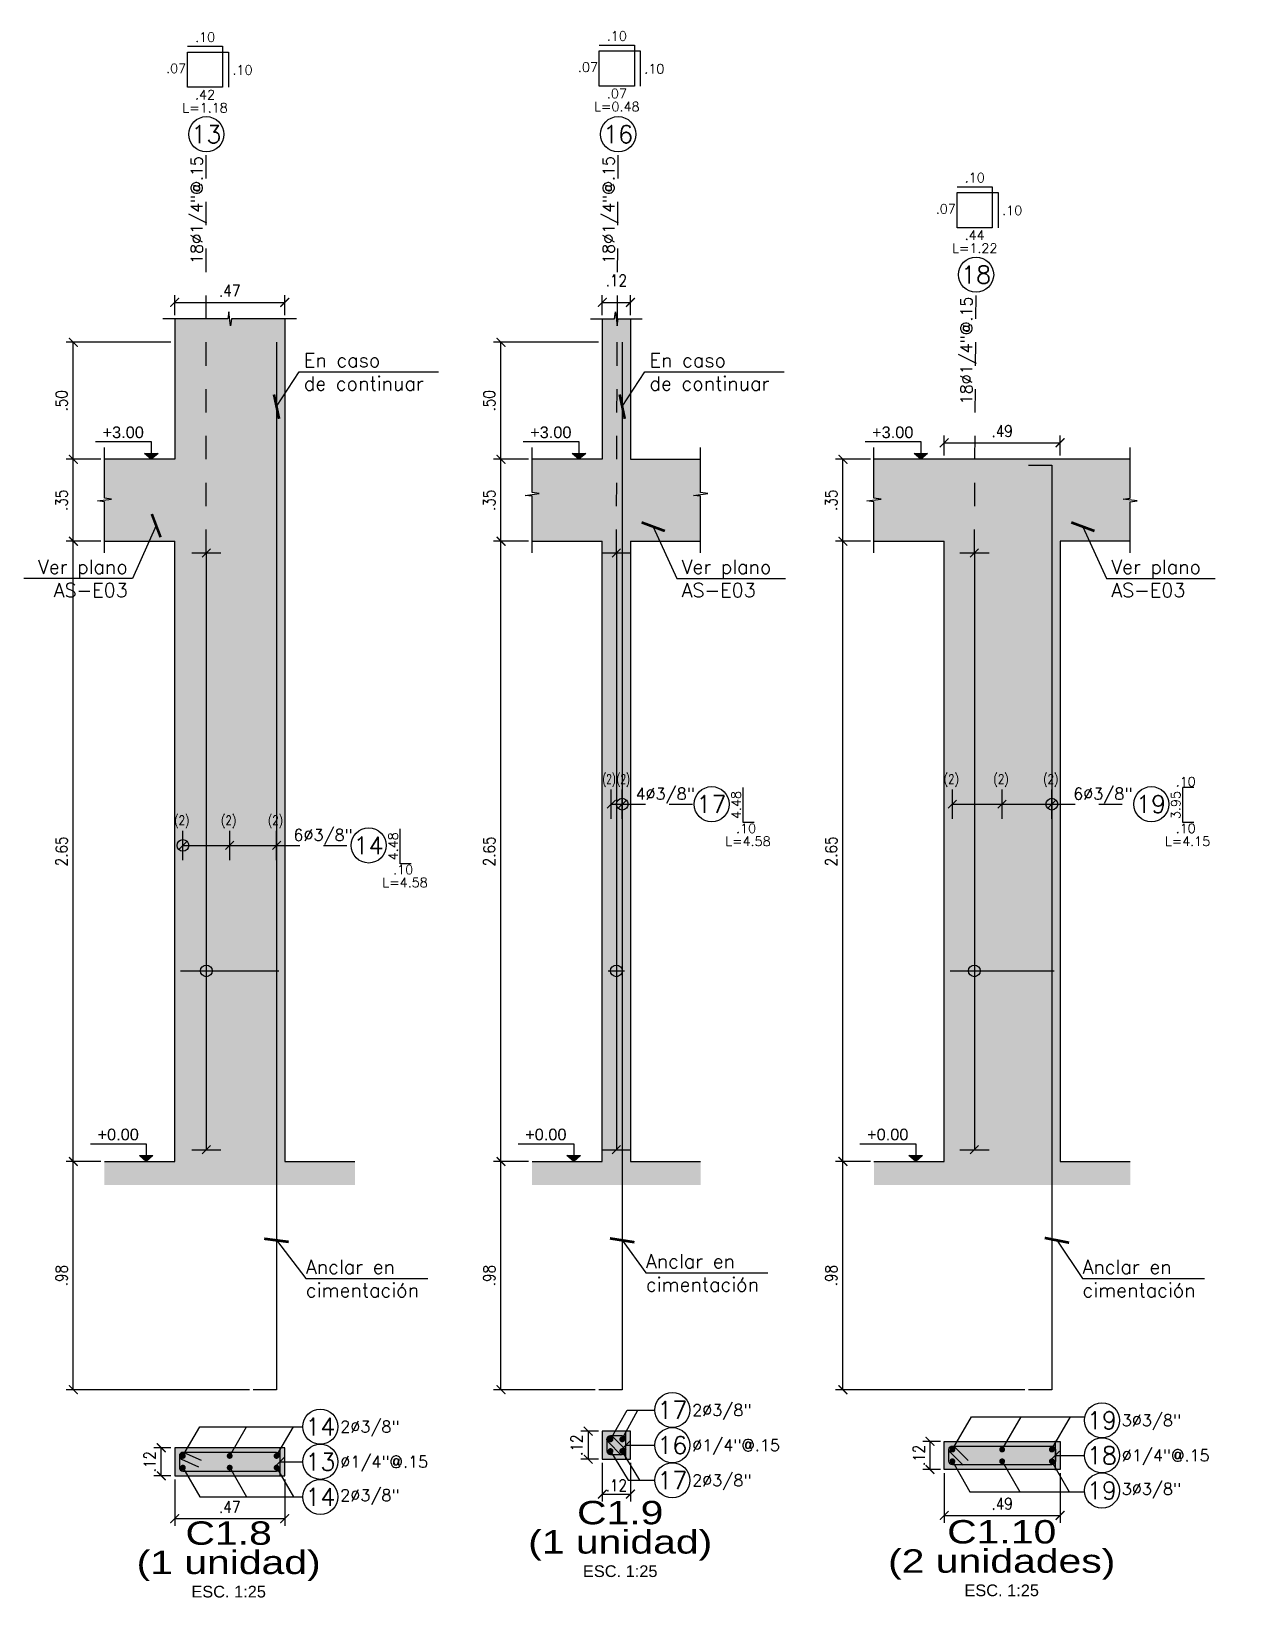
# Model space of a CAD drawing. Header units: millimetres. Extents: x -4.2 to 48.5, y -2.4 to 11.4.
# Drawn here: x 39.74 to 44.86, y 4.7 to 11.39 of the extents above; entities that cross this region are included whole.
import ezdxf
from ezdxf.enums import TextEntityAlignment as Align

# ---------------------------------------------------------------- set-up
doc = ezdxf.new("R2010")
doc.units = ezdxf.units.MM
doc.header["$LTSCALE"] = 0.05
doc.linetypes.add('DOT2', pattern=[3.175, 0, -3.175])
doc.linetypes.add('HIDDEN2', pattern=[4.7625, 3.175, -1.5875])
for name, color, linetype in [('ACHURADO', 1, 'Continuous'), ('ACOTADO', 2, 'Continuous'), ('CONT_CORTE', 4, 'Continuous'), ('TEXTO_REFUERZO', 3, 'Continuous'), ('TITULOS', 1, 'Continuous'), ('TXT_IND', 2, 'Continuous')]:
    doc.layers.add(name, color=color, linetype=linetype)
doc.styles.add('ACOTAMIENTOS', font='romans.shx', dxfattribs={"width": 0.85})
doc.styles.add('ARIAL', font='arial.ttf')
doc.styles.get("Standard").update_dxf_attribs({"font": 'romans.shx'})
doc.dimstyles.new('ACOTA_25', dxfattribs={"dimscale": 0.025, "dimtxt": 2, "dimasz": 1.5, "dimexe": 1.25, "dimexo": 0.625, "dimgap": 1, "dimtad": 1, "dimzin": 4, "dimdsep": 46, "dimtxsty": 'ACOTAMIENTOS', "dimblk1": 'ARCHTICK', "dimblk2": 'ARCHTICK', "dimsah": 1, "dimcen": 1.5, "dimclrd": 1, "dimclre": 1, "dimclrt": 256, "dimadec": 0, "dimazin": 0, "dimtfac": 1, "dimtofl": 0, "dimtmove": 2, "dimatfit": 3, "dimldrblk": 'ARCHTICK', "dimfxl": 0, "dimtolj": 1, "dimtzin": 0, "dimarcsym": 0})

# ---------------------------------------------------------------- blocks, each defined once
blk = doc.blocks.new('_ARCHTICK')
at = {"color": 0, "linetype": 'ByBlock', "const_width": 0.15}
blk.add_lwpolyline([(-0.5, -0.5), (0.5, 0.5)], dxfattribs=at)
blk = doc.blocks.new('COTA25')
at = {"layer": 'TEXTO_REFUERZO'}
blk.add_line((-0.0177, -0.0177), (0.0177, 0.0177), dxfattribs=at)
at = {"layer": 'TEXTO_REFUERZO', "color": 1}
blk.add_line((0, -0.0625), (0, 0.0625), dxfattribs=at)
blk = doc.blocks.new('*D87')
at = {"layer": 'ACOTADO', "color": 1, "lineweight": -2}
for p, q in [((40.3342, 5.3362), (40.2615, 5.3362)), ((40.2928, 5.2162), (40.2928, 5.3362)), ((40.3342, 5.2162), (40.2615, 5.2162))]:
    blk.add_line(p, q, dxfattribs=at)
at = {"layer": 'DEFPOINTS', "color": 0}
for p in [(40.2928, 5.3362), (40.3499, 5.3362), (40.3499, 5.2162)]:
    blk.add_point(p, dxfattribs=at)
at = {"layer": 'ACOTADO', "color": 1, "lineweight": -2, "xscale": 0.03750000000000001, "yscale": 0.03750000000000001, "zscale": 0.03750000000000001}
for p, rotation in [((40.2928, 5.3362), 90), ((40.2928, 5.2162), 270)]:
    blk.add_blockref('_ARCHTICK', p, dxfattribs=dict(at, rotation=rotation))
at = {"layer": 'ACOTADO', "insert": (40.2434, 5.2762), "char_height": 0.05, "attachment_point": 5, "rotation": 90, "style": 'ACOTAMIENTOS'}
blk.add_mtext('\\A1;.12', dxfattribs=at)
blk = doc.blocks.new('*D88')
at = {"layer": 'ACOTADO', "color": 1, "lineweight": -2}
for p, q in [((40.3499, 5.2006), (40.3499, 5.002)), ((40.8199, 5.2006), (40.8199, 5.002)), ((40.3499, 5.0332), (40.8199, 5.0332))]:
    blk.add_line(p, q, dxfattribs=at)
at = {"layer": 'DEFPOINTS', "color": 0}
for p in [(40.3499, 5.2162), (40.8199, 5.2162), (40.8199, 5.0332)]:
    blk.add_point(p, dxfattribs=at)
at = {"layer": 'ACOTADO', "color": 1, "lineweight": -2, "xscale": 0.03750000000000001, "yscale": 0.03750000000000001, "zscale": 0.03750000000000001, "rotation": 180}
blk.add_blockref('_ARCHTICK', (40.3499, 5.0332), dxfattribs=at)
at = {"layer": 'ACOTADO', "color": 1, "lineweight": -2, "xscale": 0.03750000000000001, "yscale": 0.03750000000000001, "zscale": 0.03750000000000001}
blk.add_blockref('_ARCHTICK', (40.8199, 5.0332), dxfattribs=at)
at = {"layer": 'ACOTADO', "insert": (40.5849, 5.0832), "char_height": 0.05, "attachment_point": 5, "style": 'ACOTAMIENTOS'}
blk.add_mtext('\\A1;.47', dxfattribs=at)
blk = doc.blocks.new('*D89')
at = {"layer": 'ACOTADO', "color": 1, "lineweight": -2}
for p, q in [((40.0342, 9.2091), (39.8859, 9.2091)), ((39.9171, 6.5591), (39.9171, 9.2091)), ((40.0342, 6.5591), (39.8859, 6.5591))]:
    blk.add_line(p, q, dxfattribs=at)
at = {"layer": 'DEFPOINTS', "color": 0}
for p in [(39.9171, 9.2091), (40.0499, 9.2091), (40.0499, 6.5591)]:
    blk.add_point(p, dxfattribs=at)
at = {"layer": 'ACOTADO', "color": 1, "lineweight": -2, "xscale": 0.03750000000000001, "yscale": 0.03750000000000001, "zscale": 0.03750000000000001}
for p, rotation in [((39.9171, 9.2091), 90), ((39.9171, 6.5591), 270)]:
    blk.add_blockref('_ARCHTICK', p, dxfattribs=dict(at, rotation=rotation))
at = {"layer": 'ACOTADO', "insert": (39.8671, 7.8841), "char_height": 0.05, "attachment_point": 5, "rotation": 90, "style": 'ACOTAMIENTOS'}
blk.add_mtext('\\A1;2.65', dxfattribs=at)
blk = doc.blocks.new('*D90')
at = {"layer": 'ACOTADO', "color": 1, "lineweight": -2}
for p, q in [((40.0342, 9.5591), (39.8859, 9.5591)), ((39.9171, 9.2091), (39.9171, 9.5591)), ((40.0342, 9.2091), (39.8859, 9.2091))]:
    blk.add_line(p, q, dxfattribs=at)
at = {"layer": 'DEFPOINTS', "color": 0}
for p in [(39.9171, 9.5591), (40.0499, 9.5591), (40.0499, 9.2091)]:
    blk.add_point(p, dxfattribs=at)
at = {"layer": 'ACOTADO', "color": 1, "lineweight": -2, "xscale": 0.03750000000000001, "yscale": 0.03750000000000001, "zscale": 0.03750000000000001}
for p, rotation in [((39.9171, 9.5591), 90), ((39.9171, 9.2091), 270)]:
    blk.add_blockref('_ARCHTICK', p, dxfattribs=dict(at, rotation=rotation))
at = {"layer": 'ACOTADO', "insert": (39.8671, 9.3841), "char_height": 0.05, "attachment_point": 5, "rotation": 90, "style": 'ACOTAMIENTOS'}
blk.add_mtext('\\A1;.35', dxfattribs=at)
blk = doc.blocks.new('*D91')
at = {"layer": 'ACOTADO', "color": 1, "lineweight": -2}
for p, q in [((40.0342, 6.5591), (39.8859, 6.5591)), ((39.9171, 5.5841), (39.9171, 6.5591)), ((40.6692, 5.5841), (39.8859, 5.5841))]:
    blk.add_line(p, q, dxfattribs=at)
at = {"layer": 'DEFPOINTS', "color": 0}
for p in [(39.9171, 6.5591), (40.0499, 6.5591), (40.6849, 5.5841)]:
    blk.add_point(p, dxfattribs=at)
at = {"layer": 'ACOTADO', "color": 1, "lineweight": -2, "xscale": 0.03750000000000001, "yscale": 0.03750000000000001, "zscale": 0.03750000000000001}
for p, rotation in [((39.9171, 6.5591), 90), ((39.9171, 5.5841), 270)]:
    blk.add_blockref('_ARCHTICK', p, dxfattribs=dict(at, rotation=rotation))
at = {"layer": 'ACOTADO', "insert": (39.8671, 6.0716), "char_height": 0.05, "attachment_point": 5, "rotation": 90, "style": 'ACOTAMIENTOS'}
blk.add_mtext('\\A1;.98', dxfattribs=at)
blk = doc.blocks.new('*D92')
at = {"layer": 'ACOTADO', "color": 1, "linetype": 'HIDDEN2', "lineweight": -2}
for p, q in [((40.3499, 10.1747), (40.3499, 10.2609)), ((40.8199, 10.1747), (40.8199, 10.2609))]:
    blk.add_line(p, q, dxfattribs=at)
at = {"layer": 'ACOTADO', "color": 1, "lineweight": -2}
blk.add_line((40.3499, 10.2296), (40.8199, 10.2296), dxfattribs=at)
at = {"layer": 'DEFPOINTS', "color": 0}
for p in [(40.8199, 10.2296), (40.3499, 10.1591), (40.8199, 10.1591)]:
    blk.add_point(p, dxfattribs=at)
at = {"layer": 'ACOTADO', "color": 1, "lineweight": -2, "xscale": 0.03750000000000001, "yscale": 0.03750000000000001, "zscale": 0.03750000000000001, "rotation": 180}
blk.add_blockref('_ARCHTICK', (40.3499, 10.2296), dxfattribs=at)
at = {"layer": 'ACOTADO', "color": 1, "lineweight": -2, "xscale": 0.03750000000000001, "yscale": 0.03750000000000001, "zscale": 0.03750000000000001}
blk.add_blockref('_ARCHTICK', (40.8199, 10.2296), dxfattribs=at)
at = {"layer": 'ACOTADO', "insert": (40.5849, 10.2796), "char_height": 0.05, "attachment_point": 5, "style": 'ACOTAMIENTOS'}
blk.add_mtext('\\A1;.47', dxfattribs=at)
blk = doc.blocks.new('Nivel-elev')
at = {"layer": 'TXT_IND'}
blk.add_hatch(color=1, dxfattribs=at).paths.add_polyline_path([(-0.058, 0.051), (0.058, 0.051), (0, 0)])
for p, q in [((0, 0), (-0.058, 0.051)), ((-0.058, 0.051), (0.058, 0.051)), ((0.058, 0.051), (0, 0))]:
    blk.add_line(p, q, dxfattribs=at)
blk.add_lwpolyline([(-0.476, 0.151), (0, 0.151), (0, 0.051)], dxfattribs=at)
blk.add_attdef('+2.85', (-0.476, 0.171), '', height=0.0975, dxfattribs=at)
blk = doc.blocks.new('*D93')
at = {"layer": 'ACOTADO', "color": 1, "lineweight": -2}
for p, q in [((40.3342, 10.0591), (39.8859, 10.0591)), ((39.9171, 9.5591), (39.9171, 10.0591)), ((40.0342, 9.5591), (39.8859, 9.5591))]:
    blk.add_line(p, q, dxfattribs=at)
at = {"layer": 'DEFPOINTS', "color": 0}
for p in [(39.9171, 10.0591), (40.3499, 10.0591), (40.0499, 9.5591)]:
    blk.add_point(p, dxfattribs=at)
at = {"layer": 'ACOTADO', "color": 1, "lineweight": -2, "xscale": 0.03750000000000001, "yscale": 0.03750000000000001, "zscale": 0.03750000000000001}
for p, rotation in [((39.9171, 10.0591), 90), ((39.9171, 9.5591), 270)]:
    blk.add_blockref('_ARCHTICK', p, dxfattribs=dict(at, rotation=rotation))
at = {"layer": 'ACOTADO', "insert": (39.8671, 9.8091), "char_height": 0.05, "attachment_point": 5, "rotation": 90, "style": 'ACOTAMIENTOS'}
blk.add_mtext('\\A1;.50', dxfattribs=at)
blk = doc.blocks.new('*D78')
at = {"layer": 'ACOTADO', "color": 1, "lineweight": -2}
for p, q in [((41.8606, 9.2091), (41.7122, 9.2091)), ((41.7435, 6.5591), (41.7435, 9.2091)), ((41.8606, 6.5591), (41.7122, 6.5591))]:
    blk.add_line(p, q, dxfattribs=at)
at = {"layer": 'DEFPOINTS', "color": 0}
for p in [(41.7435, 9.2091), (41.8762, 9.2091), (41.8762, 6.5591)]:
    blk.add_point(p, dxfattribs=at)
at = {"layer": 'ACOTADO', "color": 1, "lineweight": -2, "xscale": 0.03750000000000001, "yscale": 0.03750000000000001, "zscale": 0.03750000000000001}
for p, rotation in [((41.7435, 9.2091), 90), ((41.7435, 6.5591), 270)]:
    blk.add_blockref('_ARCHTICK', p, dxfattribs=dict(at, rotation=rotation))
at = {"layer": 'ACOTADO', "insert": (41.6935, 7.8841), "char_height": 0.05, "attachment_point": 5, "rotation": 90, "style": 'ACOTAMIENTOS'}
blk.add_mtext('\\A1;2.65', dxfattribs=at)
blk = doc.blocks.new('*D79')
at = {"layer": 'ACOTADO', "color": 1, "lineweight": -2}
for p, q in [((41.8606, 9.5591), (41.7122, 9.5591)), ((41.7435, 9.2091), (41.7435, 9.5591)), ((41.8606, 9.2091), (41.7122, 9.2091))]:
    blk.add_line(p, q, dxfattribs=at)
at = {"layer": 'DEFPOINTS', "color": 0}
for p in [(41.7435, 9.5591), (41.8762, 9.5591), (41.8762, 9.2091)]:
    blk.add_point(p, dxfattribs=at)
at = {"layer": 'ACOTADO', "color": 1, "lineweight": -2, "xscale": 0.03750000000000001, "yscale": 0.03750000000000001, "zscale": 0.03750000000000001}
for p, rotation in [((41.7435, 9.5591), 90), ((41.7435, 9.2091), 270)]:
    blk.add_blockref('_ARCHTICK', p, dxfattribs=dict(at, rotation=rotation))
at = {"layer": 'ACOTADO', "insert": (41.6935, 9.3841), "char_height": 0.05, "attachment_point": 5, "rotation": 90, "style": 'ACOTAMIENTOS'}
blk.add_mtext('\\A1;.35', dxfattribs=at)
blk = doc.blocks.new('*D80')
at = {"layer": 'ACOTADO', "color": 1, "lineweight": -2}
for p, q in [((41.8606, 6.5591), (41.7122, 6.5591)), ((41.7435, 5.5841), (41.7435, 6.5591)), ((42.1456, 5.5841), (41.7122, 5.5841))]:
    blk.add_line(p, q, dxfattribs=at)
at = {"layer": 'DEFPOINTS', "color": 0}
for p in [(41.7435, 6.5591), (41.8762, 6.5591), (42.1612, 5.5841)]:
    blk.add_point(p, dxfattribs=at)
at = {"layer": 'ACOTADO', "color": 1, "lineweight": -2, "xscale": 0.03750000000000001, "yscale": 0.03750000000000001, "zscale": 0.03750000000000001}
for p, rotation in [((41.7435, 6.5591), 90), ((41.7435, 5.5841), 270)]:
    blk.add_blockref('_ARCHTICK', p, dxfattribs=dict(at, rotation=rotation))
at = {"layer": 'ACOTADO', "insert": (41.6935, 6.0716), "char_height": 0.05, "attachment_point": 5, "rotation": 90, "style": 'ACOTAMIENTOS'}
blk.add_mtext('\\A1;.98', dxfattribs=at)
blk = doc.blocks.new('*D81')
at = {"layer": 'ACOTADO', "color": 1, "linetype": 'HIDDEN2', "lineweight": -2}
for p, q in [((42.1762, 10.1747), (42.1762, 10.2609)), ((42.2962, 10.1747), (42.2962, 10.2609))]:
    blk.add_line(p, q, dxfattribs=at)
at = {"layer": 'ACOTADO', "color": 1, "lineweight": -2}
blk.add_line((42.1762, 10.2296), (42.2962, 10.2296), dxfattribs=at)
at = {"layer": 'DEFPOINTS', "color": 0}
for p in [(42.2962, 10.2296), (42.1762, 10.1591), (42.2962, 10.1591)]:
    blk.add_point(p, dxfattribs=at)
at = {"layer": 'ACOTADO', "color": 1, "lineweight": -2, "xscale": 0.03750000000000001, "yscale": 0.03750000000000001, "zscale": 0.03750000000000001, "rotation": 180}
blk.add_blockref('_ARCHTICK', (42.1762, 10.2296), dxfattribs=at)
at = {"layer": 'ACOTADO', "color": 1, "lineweight": -2, "xscale": 0.03750000000000001, "yscale": 0.03750000000000001, "zscale": 0.03750000000000001}
blk.add_blockref('_ARCHTICK', (42.2962, 10.2296), dxfattribs=at)
at = {"layer": 'ACOTADO', "insert": (42.2362, 10.3234), "char_height": 0.05, "attachment_point": 5, "style": 'ACOTAMIENTOS'}
blk.add_mtext('\\A1;.12', dxfattribs=at)
blk = doc.blocks.new('*D82')
at = {"layer": 'ACOTADO', "color": 1, "lineweight": -2}
for p, q in [((42.1606, 10.0591), (41.7122, 10.0591)), ((41.7435, 9.5591), (41.7435, 10.0591)), ((41.8606, 9.5591), (41.7122, 9.5591))]:
    blk.add_line(p, q, dxfattribs=at)
at = {"layer": 'DEFPOINTS', "color": 0}
for p in [(41.7435, 10.0591), (42.1762, 10.0591), (41.8762, 9.5591)]:
    blk.add_point(p, dxfattribs=at)
at = {"layer": 'ACOTADO', "color": 1, "lineweight": -2, "xscale": 0.03750000000000001, "yscale": 0.03750000000000001, "zscale": 0.03750000000000001}
for p, rotation in [((41.7435, 10.0591), 90), ((41.7435, 9.5591), 270)]:
    blk.add_blockref('_ARCHTICK', p, dxfattribs=dict(at, rotation=rotation))
at = {"layer": 'ACOTADO', "insert": (41.6935, 9.8091), "char_height": 0.05, "attachment_point": 5, "rotation": 90, "style": 'ACOTAMIENTOS'}
blk.add_mtext('\\A1;.50', dxfattribs=at)
blk = doc.blocks.new('*D83')
at = {"layer": 'ACOTADO', "color": 1, "lineweight": -2}
for p, q in [((43.3209, 9.2091), (43.1725, 9.2091)), ((43.2038, 6.5591), (43.2038, 9.2091)), ((43.3209, 6.5591), (43.1725, 6.5591))]:
    blk.add_line(p, q, dxfattribs=at)
at = {"layer": 'DEFPOINTS', "color": 0}
for p in [(43.2038, 9.2091), (43.3365, 9.2091), (43.3365, 6.5591)]:
    blk.add_point(p, dxfattribs=at)
at = {"layer": 'ACOTADO', "color": 1, "lineweight": -2, "xscale": 0.03750000000000001, "yscale": 0.03750000000000001, "zscale": 0.03750000000000001}
for p, rotation in [((43.2038, 9.2091), 90), ((43.2038, 6.5591), 270)]:
    blk.add_blockref('_ARCHTICK', p, dxfattribs=dict(at, rotation=rotation))
at = {"layer": 'ACOTADO', "insert": (43.1538, 7.8841), "char_height": 0.05, "attachment_point": 5, "rotation": 90, "style": 'ACOTAMIENTOS'}
blk.add_mtext('\\A1;2.65', dxfattribs=at)
blk = doc.blocks.new('*D84')
at = {"layer": 'ACOTADO', "color": 1, "lineweight": -2}
for p, q in [((43.3209, 9.5591), (43.1725, 9.5591)), ((43.2038, 9.2091), (43.2038, 9.5591)), ((43.3209, 9.2091), (43.1725, 9.2091))]:
    blk.add_line(p, q, dxfattribs=at)
at = {"layer": 'DEFPOINTS', "color": 0}
for p in [(43.2038, 9.5591), (43.3365, 9.5591), (43.3365, 9.2091)]:
    blk.add_point(p, dxfattribs=at)
at = {"layer": 'ACOTADO', "color": 1, "lineweight": -2, "xscale": 0.03750000000000001, "yscale": 0.03750000000000001, "zscale": 0.03750000000000001}
for p, rotation in [((43.2038, 9.5591), 90), ((43.2038, 9.2091), 270)]:
    blk.add_blockref('_ARCHTICK', p, dxfattribs=dict(at, rotation=rotation))
at = {"layer": 'ACOTADO', "insert": (43.1538, 9.3841), "char_height": 0.05, "attachment_point": 5, "rotation": 90, "style": 'ACOTAMIENTOS'}
blk.add_mtext('\\A1;.35', dxfattribs=at)
blk = doc.blocks.new('*D85')
at = {"layer": 'ACOTADO', "color": 1, "lineweight": -2}
for p, q in [((43.3209, 6.5591), (43.1725, 6.5591)), ((43.2038, 5.5841), (43.2038, 6.5591)), ((43.9803, 5.5841), (43.1725, 5.5841))]:
    blk.add_line(p, q, dxfattribs=at)
at = {"layer": 'DEFPOINTS', "color": 0}
for p in [(43.2038, 6.5591), (43.3365, 6.5591), (43.996, 5.5841)]:
    blk.add_point(p, dxfattribs=at)
at = {"layer": 'ACOTADO', "color": 1, "lineweight": -2, "xscale": 0.03750000000000001, "yscale": 0.03750000000000001, "zscale": 0.03750000000000001}
for p, rotation in [((43.2038, 6.5591), 90), ((43.2038, 5.5841), 270)]:
    blk.add_blockref('_ARCHTICK', p, dxfattribs=dict(at, rotation=rotation))
at = {"layer": 'ACOTADO', "insert": (43.1538, 6.0716), "char_height": 0.05, "attachment_point": 5, "rotation": 90, "style": 'ACOTAMIENTOS'}
blk.add_mtext('\\A1;.98', dxfattribs=at)
blk = doc.blocks.new('*D86')
at = {"layer": 'ACOTADO', "color": 1, "linetype": 'HIDDEN2', "lineweight": -2}
for p, q in [((43.6365, 9.5747), (43.6365, 9.6609)), ((44.131, 9.5747), (44.131, 9.6609))]:
    blk.add_line(p, q, dxfattribs=at)
at = {"layer": 'ACOTADO', "color": 1, "lineweight": -2}
blk.add_line((43.6365, 9.6296), (44.131, 9.6296), dxfattribs=at)
at = {"layer": 'DEFPOINTS', "color": 0}
for p in [(44.131, 9.6296), (43.6365, 9.5591), (44.131, 9.5591)]:
    blk.add_point(p, dxfattribs=at)
at = {"layer": 'ACOTADO', "color": 1, "lineweight": -2, "xscale": 0.03750000000000001, "yscale": 0.03750000000000001, "zscale": 0.03750000000000001, "rotation": 180}
blk.add_blockref('_ARCHTICK', (43.6365, 9.6296), dxfattribs=at)
at = {"layer": 'ACOTADO', "color": 1, "lineweight": -2, "xscale": 0.03750000000000001, "yscale": 0.03750000000000001, "zscale": 0.03750000000000001}
blk.add_blockref('_ARCHTICK', (44.131, 9.6296), dxfattribs=at)
at = {"layer": 'ACOTADO', "insert": (43.8837, 9.6796), "char_height": 0.05, "attachment_point": 5, "style": 'ACOTAMIENTOS'}
blk.add_mtext('\\A1;.49', dxfattribs=at)
blk = doc.blocks.new('*D70')
at = {"layer": 'ACOTADO', "color": 1, "lineweight": -2}
for p, q in [((43.6209, 5.3634), (43.5446, 5.3634)), ((43.5759, 5.2434), (43.5759, 5.3634)), ((43.6209, 5.2434), (43.5446, 5.2434))]:
    blk.add_line(p, q, dxfattribs=at)
at = {"layer": 'DEFPOINTS', "color": 0}
for p in [(43.5759, 5.3634), (43.6365, 5.3634), (43.6365, 5.2434)]:
    blk.add_point(p, dxfattribs=at)
at = {"layer": 'ACOTADO', "color": 1, "lineweight": -2, "xscale": 0.03750000000000001, "yscale": 0.03750000000000001, "zscale": 0.03750000000000001}
for p, rotation in [((43.5759, 5.3634), 90), ((43.5759, 5.2434), 270)]:
    blk.add_blockref('_ARCHTICK', p, dxfattribs=dict(at, rotation=rotation))
at = {"layer": 'ACOTADO', "insert": (43.5285, 5.3034), "char_height": 0.05, "attachment_point": 5, "rotation": 90, "style": 'ACOTAMIENTOS'}
blk.add_mtext('\\A1;.12', dxfattribs=at)
blk = doc.blocks.new('*D71')
at = {"layer": 'ACOTADO', "color": 1, "lineweight": -2}
for p, q in [((43.6365, 5.2278), (43.6365, 5.0158)), ((44.131, 5.2278), (44.131, 5.0158)), ((43.6365, 5.047), (44.131, 5.047))]:
    blk.add_line(p, q, dxfattribs=at)
at = {"layer": 'DEFPOINTS', "color": 0}
for p in [(43.6365, 5.2434), (44.131, 5.2434), (44.131, 5.047)]:
    blk.add_point(p, dxfattribs=at)
at = {"layer": 'ACOTADO', "color": 1, "lineweight": -2, "xscale": 0.03750000000000001, "yscale": 0.03750000000000001, "zscale": 0.03750000000000001, "rotation": 180}
blk.add_blockref('_ARCHTICK', (43.6365, 5.047), dxfattribs=at)
at = {"layer": 'ACOTADO', "color": 1, "lineweight": -2, "xscale": 0.03750000000000001, "yscale": 0.03750000000000001, "zscale": 0.03750000000000001}
blk.add_blockref('_ARCHTICK', (44.131, 5.047), dxfattribs=at)
at = {"layer": 'ACOTADO', "insert": (43.8837, 5.097), "char_height": 0.05, "attachment_point": 5, "style": 'ACOTAMIENTOS'}
blk.add_mtext('\\A1;.49', dxfattribs=at)
blk = doc.blocks.new('Titulos')
at = {"layer": 'TITULOS', "color": 1, "style": 'ARIAL', "width": 1.25}
blk.add_attdef('TITULO_1', text='', height=0.2, dxfattribs=at).set_placement((0, 0.25), align=Align.MIDDLE_CENTER)
at = {"layer": 'TITULOS', "style": 'ARIAL', "width": 1.25}
blk.add_attdef('TITULO_2', text='', height=0.2, dxfattribs=at).set_placement((0, 0), align=Align.MIDDLE_CENTER)
at = {"layer": 'TITULOS', "color": 2, "width": 1.25}
for tag, p in [('ESCALA_1', (0, -0.25)), ('ESCALA_2', (0, -0.408))]:
    blk.add_attdef(tag, text='', height=0.1, dxfattribs=at).set_placement(p, align=Align.MIDDLE_CENTER)
blk = doc.blocks.new('*D62')
at = {"layer": 'ACOTADO', "color": 1, "lineweight": -2}
for p, q in [((42.1606, 5.4071), (42.0848, 5.4071)), ((42.116, 5.4071), (42.116, 5.2871)), ((42.1606, 5.2871), (42.0848, 5.2871))]:
    blk.add_line(p, q, dxfattribs=at)
at = {"layer": 'DEFPOINTS', "color": 0}
for p in [(42.1762, 5.4071), (42.116, 5.2871), (42.1762, 5.2871)]:
    blk.add_point(p, dxfattribs=at)
at = {"layer": 'ACOTADO', "color": 1, "lineweight": -2, "xscale": 0.03750000000000001, "yscale": 0.03750000000000001, "zscale": 0.03750000000000001}
for p, rotation in [((42.116, 5.4071), 90), ((42.116, 5.2871), 270)]:
    blk.add_blockref('_ARCHTICK', p, dxfattribs=dict(at, rotation=rotation))
at = {"layer": 'ACOTADO', "insert": (42.0663, 5.3471), "char_height": 0.05, "attachment_point": 5, "rotation": 90, "style": 'ACOTAMIENTOS'}
blk.add_mtext('\\A1;.12', dxfattribs=at)
blk = doc.blocks.new('*D63')
at = {"layer": 'ACOTADO', "color": 1, "lineweight": -2}
for p, q in [((42.1762, 5.2715), (42.1762, 5.1068)), ((42.2962, 5.2715), (42.2962, 5.1068)), ((42.1762, 5.138), (42.2962, 5.138))]:
    blk.add_line(p, q, dxfattribs=at)
at = {"layer": 'DEFPOINTS', "color": 0}
for p in [(42.1762, 5.2871), (42.2962, 5.2871), (42.2962, 5.138)]:
    blk.add_point(p, dxfattribs=at)
at = {"layer": 'ACOTADO', "color": 1, "lineweight": -2, "xscale": 0.03750000000000001, "yscale": 0.03750000000000001, "zscale": 0.03750000000000001, "rotation": 180}
blk.add_blockref('_ARCHTICK', (42.1762, 5.138), dxfattribs=at)
at = {"layer": 'ACOTADO', "color": 1, "lineweight": -2, "xscale": 0.03750000000000001, "yscale": 0.03750000000000001, "zscale": 0.03750000000000001}
blk.add_blockref('_ARCHTICK', (42.2962, 5.138), dxfattribs=at)
at = {"layer": 'ACOTADO', "insert": (42.2362, 5.1757), "char_height": 0.05, "attachment_point": 5, "style": 'ACOTAMIENTOS'}
blk.add_mtext('\\A1;.12', dxfattribs=at)

msp = doc.modelspace()

# ---------------------------------------------------------------- hatches: boundary and pattern name
at = {"layer": 'ACHURADO', "ltscale": 0.2}
h = msp.add_hatch(color=254, dxfattribs=at)
h.dxf.hatch_style = 1
h.paths.add_polyline_path([(42.5962, 9.4011), (42.5662, 9.4051), (42.5962, 9.4091), (42.5962, 9.5591), (42.2962, 9.5591), (42.2962, 10.1591), (42.2442, 10.1591), (42.2402, 10.1291), (42.2322, 10.1891), (42.2282, 10.1591), (42.1762, 10.1591), (42.1762, 9.5591), (41.8762, 9.5591), (41.8762, 9.4171), (41.9062, 9.4131), (41.8762, 9.4091), (41.8762, 9.2091), (42.1762, 9.2091), (42.1762, 6.5591), (41.8762, 6.5591), (41.8762, 6.4591), (42.5962, 6.4591), (42.5962, 6.5591), (42.2962, 6.5591), (42.2962, 9.2091), (42.5962, 9.2091)])
h = msp.add_hatch(color=254, dxfattribs=at)
h.dxf.hatch_style = 1
h.paths.add_polyline_path([(40.8199, 10.1591), (40.5929, 10.1591), (40.5889, 10.1291), (40.5849, 10.1591), (40.3499, 10.1591), (40.3499, 9.5591), (40.0499, 9.5591), (40.0499, 9.3933), (40.0799, 9.3893), (40.0499, 9.3853), (40.0499, 9.2091), (40.3499, 9.2091), (40.3499, 6.5591), (40.0499, 6.5591), (40.0499, 6.4591), (41.1199, 6.4591), (41.1199, 6.5591), (40.8199, 6.5591)])
h = msp.add_hatch(color=254, dxfattribs=at)
h.dxf.hatch_style = 1
h.paths.add_polyline_path([(44.431, 9.5591), (43.3365, 9.5591), (43.3365, 9.3933), (43.3665, 9.3893), (43.3365, 9.3853), (43.3365, 9.2091), (43.6365, 9.2091), (43.6365, 6.5591), (43.3365, 6.5591), (43.3365, 6.4591), (44.431, 6.4591), (44.431, 6.5591), (44.131, 6.5591), (44.131, 9.2091), (44.431, 9.2091), (44.431, 9.3853), (44.401, 9.3893), (44.431, 9.3933)])
h = msp.add_hatch(color=254, dxfattribs=at)
h.dxf.hatch_style = 1
h.paths.add_polyline_path([(42.2962, 5.4071), (42.1762, 5.4071), (42.1762, 5.2871), (42.2962, 5.2871)])
h = msp.add_hatch(color=254, dxfattribs=at)
h.dxf.hatch_style = 1
h.paths.add_polyline_path([(44.131, 5.3634), (43.6365, 5.3634), (43.6365, 5.2434), (44.131, 5.2434)])
h = msp.add_hatch(color=254, dxfattribs=at)
h.dxf.hatch_style = 1
h.paths.add_polyline_path([(40.8199, 5.3362), (40.3499, 5.3362), (40.3499, 5.2162), (40.8199, 5.2162)])

# ---------------------------------------------------------------- linework, layer by layer
at = {"layer": 'CONT_CORTE'}
for p, q in [((40.8199, 10.1591), (40.8199, 6.5591)), ((40.0499, 9.2091), (40.3499, 9.2091)), ((40.3499, 6.5591), (40.3499, 9.2091)), ((41.8762, 9.2091), (42.1762, 9.2091)), ((42.1762, 6.5591), (42.1762, 9.2091)), ((42.2962, 9.2091), (42.5962, 9.2091)), ((42.2962, 9.2091), (42.2962, 6.5591)), ((43.3365, 9.2091), (43.6365, 9.2091)), ((43.6365, 6.5591), (43.6365, 9.2091)), ((44.131, 9.2091), (44.131, 6.5591)), ((44.431, 9.2091), (44.131, 9.2091)), ((40.0499, 6.5591), (40.3499, 6.5591)), ((40.8199, 6.5591), (41.1199, 6.5591)), ((41.8762, 6.5591), (42.1762, 6.5591)), ((42.2962, 6.5591), (42.5962, 6.5591)), ((43.3365, 6.5591), (43.6365, 6.5591)), ((44.131, 6.5591), (44.431, 6.5591))]:
    msp.add_line(p, q, dxfattribs=at)
at = {"layer": 'CONT_CORTE', "color": 1, "ltscale": 0.2}
msp.add_lwpolyline([(40.8699, 10.1591), (40.5929, 10.1591), (40.5889, 10.1291), (40.5809, 10.1891), (40.5769, 10.1591), (40.2999, 10.1591)], dxfattribs=at)
at = {"layer": 'CONT_CORTE', "color": 1}
for points in [[(42.1262, 10.1591), (42.2282, 10.1591), (42.2322, 10.1891), (42.2402, 10.1291), (42.2442, 10.1591), (42.3462, 10.1591)], [(40.0499, 9.1591), (40.0499, 9.3773), (40.0199, 9.3813), (40.0799, 9.3893), (40.0499, 9.3933), (40.0499, 9.6091)], [(41.8762, 9.1591), (41.8762, 9.4011), (41.8462, 9.4051), (41.9062, 9.4131), (41.8762, 9.4171), (41.8762, 9.6091)], [(42.5962, 9.1591), (42.5962, 9.4011), (42.5662, 9.4051), (42.6262, 9.4131), (42.5962, 9.4171), (42.5962, 9.6091)], [(43.3365, 9.1591), (43.3365, 9.3773), (43.3065, 9.3813), (43.3665, 9.3893), (43.3365, 9.3933), (43.3365, 9.6091)], [(44.431, 9.1591), (44.431, 9.3773), (44.461, 9.3813), (44.401, 9.3893), (44.431, 9.3933), (44.431, 9.6091)]]:
    msp.add_lwpolyline(points, dxfattribs=at)
at = {"layer": 'CONT_CORTE'}
for points in [[(40.3499, 10.1591), (40.3499, 9.5591), (40.0499, 9.5591)], [(42.1762, 10.1591), (42.1762, 9.5591), (41.8762, 9.5591)], [(42.2962, 10.1591), (42.2962, 9.5591), (42.5962, 9.5591)], [(44.431, 9.5591), (43.3365, 9.5591)]]:
    msp.add_lwpolyline(points, dxfattribs=at)
for points in [[(42.1762, 5.2871), (42.2962, 5.2871), (42.2962, 5.4071), (42.1762, 5.4071)], [(43.6365, 5.2434), (43.6365, 5.3634), (44.131, 5.3634), (44.131, 5.2434)], [(40.8199, 5.2162), (40.8199, 5.3362), (40.3499, 5.3362), (40.3499, 5.2162)]]:
    msp.add_lwpolyline(points, close=True, dxfattribs=at)
at = {"layer": 'TEXTO_REFUERZO', "color": 3, "linetype": 'DOT2', "ltscale": 0.25}
for p, q in [((40.4851, 9.1591), (40.4851, 10.8725)), ((42.2362, 9.1591), (42.244, 10.8725)), ((43.7652, 9.1591), (43.7723, 10.2725))]:
    msp.add_line(p, q, dxfattribs=at)
at = {"layer": 'TEXTO_REFUERZO', "color": 1}
for p, q in [((40.4851, 9.1591), (40.4851, 6.6094)), ((42.2362, 9.1591), (42.2362, 6.6094)), ((43.7652, 9.1591), (43.7652, 6.6094)), ((42.2143, 8.0857), (42.2612, 8.0857)), ((43.6713, 8.0857), (44.096, 8.0857)), ((42.2762, 5.3471), (42.4, 5.3471)), ((44.111, 5.3034), (44.2348, 5.3034)), ((40.7999, 5.2762), (40.8972, 5.2762))]:
    msp.add_line(p, q, dxfattribs=at)
at = {"layer": 'TEXTO_REFUERZO', "color": 1, "linetype": 'Continuous'}
msp.add_line((40.3849, 7.9094), (40.7849, 7.9094), dxfattribs=at)
at = {"layer": 'TEXTO_REFUERZO', "color": 5, "linetype": 'Continuous'}
for p, q in [((40.3749, 7.3736), (40.7949, 7.3736)), ((42.2012, 7.3736), (42.2712, 7.3736)), ((43.6615, 7.3736), (44.106, 7.3736))]:
    msp.add_line(p, q, dxfattribs=at)
for points in [[(40.4047, 11.3235), (40.5547, 11.3235), (40.5547, 11.1485), (40.4047, 11.1485), (40.4047, 11.2985), (40.5797, 11.2985), (40.5797, 11.1485)], [(42.1634, 11.3287), (42.3134, 11.3287), (42.3134, 11.1537), (42.1634, 11.1537), (42.1634, 11.3037), (42.3384, 11.3037), (42.3384, 11.1537)], [(43.6918, 10.7235), (43.8418, 10.7235), (43.8418, 10.5485), (43.6918, 10.5485), (43.6918, 10.6985), (43.8668, 10.6985), (43.8668, 10.5485)], [(42.8251, 8.0069), (42.7779, 8.0069), (42.7779, 8.1569), (42.7779, 8.1569)], [(44.7025, 8.0069), (44.6554, 8.0069), (44.6554, 8.1569), (44.6554, 8.1569)], [(44.7025, 8.1569), (44.6554, 8.1569)], [(41.3605, 7.8307), (41.3134, 7.8307), (41.3134, 7.9807), (41.3134, 7.9807)]]:
    msp.add_lwpolyline(points, dxfattribs=at)
at = {"layer": 'TEXTO_REFUERZO', "color": 5}
for points in [[(40.7849, 10.0591), (40.7849, 5.5841), (40.6849, 5.5841)], [(42.2612, 10.0591), (42.2612, 5.5841), (42.1612, 5.5841)], [(43.996, 9.5341), (44.096, 9.5341), (44.096, 5.5841), (43.996, 5.5841)]]:
    msp.add_lwpolyline(points, dxfattribs=at)
at = {"layer": 'TEXTO_REFUERZO', "color": 1}
for points in [[(42.2112, 5.3721), (42.2818, 5.4971), (42.4002, 5.4971)], [(42.2597, 5.3721), (42.3276, 5.4971)], [(40.3849, 5.3012), (40.457, 5.4262)], [(40.457, 5.4262), (40.8972, 5.4262)], [(40.5849, 5.3012), (40.657, 5.4262)], [(40.7849, 5.3012), (40.857, 5.4262)], [(43.6774, 5.3384), (43.7524, 5.4683), (44.2348, 5.4683)], [(43.8837, 5.3284), (43.9645, 5.4683)], [(44.0945, 5.3284), (44.1752, 5.4683)], [(42.2112, 5.3221), (42.2862, 5.1971), (42.4, 5.1971)], [(42.2597, 5.3221), (42.3347, 5.1971)], [(40.3849, 5.2512), (40.457, 5.1262)], [(40.5849, 5.2512), (40.657, 5.1262)], [(40.7849, 5.2512), (40.857, 5.1262)], [(43.6713, 5.2784), (43.7463, 5.1485), (44.235, 5.1485)], [(43.8837, 5.2784), (43.9587, 5.1485)], [(44.0945, 5.2784), (44.1695, 5.1485)], [(40.457, 5.1262), (40.8972, 5.1262)]]:
    msp.add_lwpolyline(points, dxfattribs=at)
at = {"layer": 'TEXTO_REFUERZO', "color": 5}
for points in [[(42.2112, 5.3071), (42.2612, 5.3071, 0.414214), (42.2762, 5.3221), (42.2762, 5.3721, 0.414214), (42.2612, 5.3871), (42.2112, 5.3871, 0.414214), (42.1962, 5.3721), (42.1962, 5.3221, 0.414214)], [(40.7999, 5.2512), (40.7999, 5.3012, 0.414214), (40.7849, 5.3162), (40.3849, 5.3162, 0.414214), (40.3699, 5.3012), (40.3699, 5.2512, 0.414214), (40.3849, 5.2362), (40.7849, 5.2362, 0.414214)], [(43.6565, 5.2784), (43.6565, 5.3284, -0.414214), (43.6715, 5.3434), (44.096, 5.3434, -0.414214), (44.111, 5.3284), (44.111, 5.2784, -0.414214), (44.096, 5.2634), (43.6715, 5.2634, -0.414214)]]:
    msp.add_lwpolyline(points, format="xyb", close=True, dxfattribs=at)
for points in [[(42.2572, 5.305), (42.2006, 5.3615, -1), (42.2218, 5.3827), (42.2784, 5.3262)], [(40.4638, 5.2814), (40.3911, 5.3148, 1), (40.3786, 5.2875), (40.4513, 5.2542)], [(43.7177, 5.2612), (43.6611, 5.3178, -1), (43.6823, 5.339), (43.7389, 5.2824)]]:
    msp.add_lwpolyline(points, format="xyb", dxfattribs=at)
at = {"layer": 'TEXTO_REFUERZO', "color": 1, "const_width": 0.0125}
for points in [[(42.205, 5.3721, 1), (42.2175, 5.3721, 1)], [(42.2675, 5.3721, -1), (42.255, 5.3721, -1)], [(40.3849, 5.3074, -1), (40.3849, 5.2949, -1)], [(40.5849, 5.3074, -1), (40.5849, 5.2949, -1)], [(40.7849, 5.3074, 1), (40.7849, 5.2949, 1)], [(42.205, 5.3221, -1), (42.2175, 5.3221, -1)], [(42.2675, 5.3221, 1), (42.255, 5.3221, 1)], [(43.6652, 5.2784, -1), (43.6777, 5.2784, -1)], [(43.6655, 5.3284, 1), (43.678, 5.3284, 1)], [(43.8775, 5.3284, 1), (43.89, 5.3284, 1)], [(43.8775, 5.2784, -1), (43.89, 5.2784, -1)], [(44.1022, 5.3284, -1), (44.0897, 5.3284, -1)], [(44.1022, 5.2784, 1), (44.0897, 5.2784, 1)], [(40.3849, 5.2449, 1), (40.3849, 5.2574, 1)], [(40.5849, 5.2449, 1), (40.5849, 5.2574, 1)], [(40.7849, 5.2449, -1), (40.7849, 5.2574, -1)]]:
    msp.add_lwpolyline(points, format="xyb", close=True, dxfattribs=at)
at = {"layer": 'TEXTO_REFUERZO', "color": 3}
for centre, radius in [((40.4851, 10.9478), 0.0753), ((42.244, 10.9478), 0.0753), ((43.7723, 10.3478), 0.0753), ((42.6431, 8.0857), 0.075), ((44.5206, 8.0857), 0.075), ((41.1786, 7.9094), 0.075), ((42.475, 5.4971), 0.075), ((40.9722, 5.4262), 0.075), ((44.3098, 5.4534), 0.075), ((42.475, 5.3471), 0.075), ((44.3098, 5.3034), 0.075), ((40.9722, 5.2762), 0.075), ((42.475, 5.1971), 0.075), ((44.3098, 5.1534), 0.075), ((40.9722, 5.1262), 0.075)]:
    msp.add_circle(centre, radius, dxfattribs=at)
at = {"layer": 'TEXTO_REFUERZO', "color": 1}
for centre in [(42.2612, 8.0857), (44.096, 8.0857), (40.3849, 7.9094), (40.4851, 7.3736), (42.2362, 7.3736), (43.7652, 7.3736)]:
    msp.add_circle(centre, 0.025, dxfattribs=at)
at = {"layer": 'TEXTO_REFUERZO', "color": 3, "linetype": 'DOT2', "ltscale": 0.25, "start_tangent": (1, 0), "end_tangent": (1, 0)}
for points in [[(42.2612, 8.0857), (42.5681, 8.0857)], [(44.096, 8.0857), (44.4456, 8.0857)], [(40.7849, 7.9094), (41.1036, 7.9094)]]:
    msp.add_spline(points, degree=3, dxfattribs=at)

# ---------------------------------------------------------------- block references
at = {"xscale": -1, "rotation": 270}
for p in [(40.4851, 9.1591), (42.2362, 9.1591), (43.7652, 9.1591), (40.4851, 6.6094), (42.2362, 6.6094), (43.7652, 6.6094)]:
    msp.add_blockref('COTA25', p, dxfattribs=at)
at = {"layer": 'TEXTO_REFUERZO', "color": 1, "linetype": 'Continuous'}
for p in [(42.2143, 8.0857), (42.2612, 8.0857), (43.6713, 8.0857), (43.8837, 8.0857), (44.096, 8.0857), (40.3849, 7.9094), (40.5849, 7.9094), (40.7849, 7.9094)]:
    msp.add_blockref('COTA25', p, dxfattribs=at)
at = {"layer": 'TEXTO_REFUERZO', "color": 5}
for p in [(42.2762, 5.3471), (44.111, 5.3034), (40.7999, 5.2762)]:
    msp.add_blockref('COTA25', p, dxfattribs=at)
at = {"layer": 'TITULOS'}
ref = msp.add_blockref('Titulos', (42.2527, 4.9341), dxfattribs=dict(at, xscale=0.5, yscale=0.5, zscale=0.5))
ref.add_attrib('TITULO_1', 'C1.9', dxfattribs={"color": 1, "height": 0.1, "style": 'ARIAL', "width": 1.25}).set_placement((42.2527, 5.0591), align=Align.MIDDLE_CENTER)
ref.add_attrib('TITULO_2', '(1 unidad)', dxfattribs={"height": 0.1, "style": 'ARIAL', "width": 1.25}).set_placement((42.2527, 4.9341), align=Align.MIDDLE_CENTER)
ref.add_attrib('ESCALA_1', 'ESC. 1:25', dxfattribs={"color": 2, "height": 0.05, "style": 'ARIAL'}).set_placement((42.2527, 4.8089), align=Align.MIDDLE_CENTER)
ref = msp.add_blockref('Titulos', (40.5804, 4.8466), dxfattribs=dict(at, xscale=0.5, yscale=0.5, zscale=0.5))
ref.add_attrib('TITULO_1', 'C1.8', dxfattribs={"color": 1, "height": 0.1, "style": 'ARIAL', "width": 1.25}).set_placement((40.5804, 4.9716), align=Align.MIDDLE_CENTER)
ref.add_attrib('TITULO_2', '(1 unidad)', dxfattribs={"height": 0.1, "style": 'ARIAL', "width": 1.25}).set_placement((40.5804, 4.8466), align=Align.MIDDLE_CENTER)
ref.add_attrib('ESCALA_1', 'ESC. 1:25', dxfattribs={"color": 2, "height": 0.05, "style": 'ARIAL'}).set_placement((40.5804, 4.7214), align=Align.MIDDLE_CENTER)
ref = msp.add_blockref('Titulos', (43.8819, 4.8522), dxfattribs=dict(at, xscale=0.5, yscale=0.5, zscale=0.5))
ref.add_attrib('TITULO_1', 'C1.10', dxfattribs={"color": 1, "height": 0.1, "style": 'ARIAL', "width": 1.25}).set_placement((43.8819, 4.9772), align=Align.MIDDLE_CENTER)
ref.add_attrib('TITULO_2', '(2 unidades)', dxfattribs={"height": 0.1, "style": 'ARIAL', "width": 1.25}).set_placement((43.8819, 4.8522), align=Align.MIDDLE_CENTER)
ref.add_attrib('ESCALA_1', 'ESC. 1:25', dxfattribs={"color": 2, "height": 0.05, "style": 'ARIAL'}).set_placement((43.8819, 4.727), align=Align.MIDDLE_CENTER)
at = {"layer": 'TXT_IND'}
ref = msp.add_blockref('Nivel-elev', (40.2499, 9.5591), dxfattribs=dict(at, xscale=0.5, yscale=0.5, zscale=0.5))
ref.add_attrib('+2.85', '+3.00', dxfattribs={"height": 0.05, "style": 'ARIAL'}).set_placement((40.13, 9.6345), align=Align.BOTTOM_CENTER)
ref = msp.add_blockref('Nivel-elev', (42.0762, 9.5591), dxfattribs=dict(at, xscale=0.5, yscale=0.5, zscale=0.5))
ref.add_attrib('+2.85', '+3.00', dxfattribs={"height": 0.05, "style": 'ARIAL'}).set_placement((41.9563, 9.6345), align=Align.BOTTOM_CENTER)
ref = msp.add_blockref('Nivel-elev', (43.5365, 9.5591), dxfattribs=dict(at, xscale=0.5, yscale=0.5, zscale=0.5))
ref.add_attrib('+2.85', '+3.00', dxfattribs={"height": 0.05, "style": 'ARIAL'}).set_placement((43.4166, 9.6345), align=Align.BOTTOM_CENTER)
ref = msp.add_blockref('Nivel-elev', (40.228, 6.5591), dxfattribs=dict(at, xscale=0.5, yscale=0.5, zscale=0.5))
ref.add_attrib('+2.85', '+0.00', dxfattribs={"height": 0.05, "style": 'ARIAL'}).set_placement((40.1086, 6.6345), align=Align.BOTTOM_CENTER)
ref = msp.add_blockref('Nivel-elev', (42.0543, 6.5591), dxfattribs=dict(at, xscale=0.5, yscale=0.5, zscale=0.5))
ref.add_attrib('+2.85', '+0.00', dxfattribs={"height": 0.05, "style": 'ARIAL'}).set_placement((41.935, 6.6345), align=Align.BOTTOM_CENTER)
ref = msp.add_blockref('Nivel-elev', (43.5146, 6.5591), dxfattribs=dict(at, xscale=0.5, yscale=0.5, zscale=0.5))
ref.add_attrib('+2.85', '+0.00', dxfattribs={"height": 0.05, "style": 'ARIAL'}).set_placement((43.3953, 6.6345), align=Align.BOTTOM_CENTER)

# ---------------------------------------------------------------- texts
at = {"layer": 'TEXTO_REFUERZO', "color": 2}
for s, p in [('.10', (40.4797, 11.3624)), ('.10', (42.2384, 11.3676)), ('.07', (40.3561, 11.2293)), ('.07', (42.1148, 11.2345)), ('.10', (42.3984, 11.2276)), ('.10', (40.6397, 11.2224)), ('.42', (40.4797, 11.1167)), ('.07', (42.2384, 11.1219)), ('L=1.18', (40.4797, 11.0609)), ('L=0.48', (42.2384, 11.0661)), ('.10', (43.7668, 10.7624)), ('.07', (43.6432, 10.6293)), ('.10', (43.9268, 10.6224)), ('.44', (43.7668, 10.5167)), ('L=1.22', (43.7668, 10.4609))]:
    msp.add_text(s, height=0.04, dxfattribs=at).set_placement(p, align=Align.MIDDLE_CENTER)
at = {"layer": 'TEXTO_REFUERZO', "color": 3}
for s, p in [('13', (40.4851, 10.9478)), ('16', (42.244, 10.9478)), ('18', (43.7723, 10.3478)), ('17', (42.6422, 8.0857)), ('19', (44.5196, 8.0857)), ('14', (41.1776, 7.9094)), ('17', (42.475, 5.4971)), ('19', (44.3098, 5.4534)), ('14', (40.9722, 5.4262)), ('16', (42.475, 5.3471)), ('13', (40.9722, 5.2762)), ('18', (44.3098, 5.3034)), ('17', (42.475, 5.1971)), ('14', (40.9722, 5.1262)), ('19', (44.3098, 5.1534))]:
    msp.add_text(s, height=0.075, dxfattribs=at).set_placement(p, align=Align.MIDDLE_CENTER)
at = {"layer": 'TEXTO_REFUERZO', "color": 2}
for p in [(40.484, 10.8546), (42.2429, 10.8546), (43.7711, 10.2546)]:
    msp.add_text('18%%C1/4"@.15', height=0.05, rotation=90, dxfattribs=at).set_placement(p, align=Align.BOTTOM_RIGHT)
at = {"layer": 'TEXTO_REFUERZO', "color": 2, "linetype": 'Continuous'}
for width, p in [(0.7, (42.2337, 8.1611)), (0.7, (42.2945, 8.1611)), (0.8, (43.6998, 8.1611)), (0.8, (43.9122, 8.1611)), (0.8, (44.1245, 8.1611)), (0.8, (40.4134, 7.9849)), (0.8, (40.6134, 7.9849)), (0.8, (40.8134, 7.9849))]:
    msp.add_text('(2)', height=0.04, dxfattribs=dict(at, width=width)).set_placement(p, align=Align.BOTTOM_RIGHT)
at = {"layer": 'TEXTO_REFUERZO', "color": 2}
for s, p in [('4%%C3/8"', (42.318, 8.1302)), ('6%%C3/8"', (44.1871, 8.1302)), ('6%%C3/8"', (40.8572, 7.9539)), ('2%%C3/8"', (42.56, 5.4971)), ('3%%C3/8"', (44.3948, 5.4534)), ('2%%C3/8"', (41.0572, 5.4262)), ('%%C1/4"@.15', (42.56, 5.3471)), ('%%C1/4"@.15', (41.0572, 5.2762)), ('%%C1/4"@.15', (44.3948, 5.3034)), ('2%%C3/8"', (42.56, 5.1971)), ('2%%C3/8"', (41.0572, 5.1333)), ('3%%C3/8"', (44.3948, 5.1605))]:
    msp.add_text(s, height=0.05, dxfattribs=at).set_placement(p, align=Align.MIDDLE_LEFT)
at = {"layer": 'TEXTO_REFUERZO', "color": 2, "linetype": 'Continuous'}
for s, p in [('.10', (44.6677, 8.1815)), ('.10', (42.7902, 7.9824)), ('.10', (44.6677, 7.9824)), ('L=4.58', (42.7984, 7.9271)), ('L=4.15', (44.6759, 7.9271)), ('L=4.58', (41.3338, 7.7509)), ('.10', (41.3257, 7.8061))]:
    msp.add_text(s, height=0.04, dxfattribs=at).set_placement(p, align=Align.MIDDLE_CENTER)
for s, p in [('4.48', (42.7476, 8.0819)), ('3.95', (44.6251, 8.0819)), ('4.48', (41.2831, 7.9057))]:
    msp.add_text(s, height=0.04, rotation=90, dxfattribs=at).set_placement(p, align=Align.MIDDLE_CENTER)
at = {"layer": 'TXT_IND', "color": 4, "char_height": 0.06}
for s, insert, attachment_point in [('En caso \\Pde continuar', (40.9015, 9.9324), 4), ('En caso \\Pde continuar', (42.3778, 9.9324), 4), ('Ver plano\\PAS-E03', (40.1495, 9.0502), 6), ('Ver plano\\PAS-E03', (42.5152, 9.0502), 4), ('Ver plano\\PAS-E03', (44.35, 9.0502), 4), ('Anclar en \\Pcimentación', (42.3622, 6.0839), 4), ('Anclar en \\Pcimentación', (40.9101, 6.0597), 4), ('Anclar en \\Pcimentación', (44.2268, 6.0597), 4)]:
    msp.add_mtext(s, dxfattribs=dict(at, insert=insert, attachment_point=attachment_point))

# ---------------------------------------------------------------- dimensions: what is measured, and where the dimension line sits
at = {"layer": 'ACOTADO'}
for base, p1, p2, picture, middle in [((40.8199, 10.2296), (40.3499, 10.1591), (40.8199, 10.1591), '*D92', (40.5849, 10.2796)), ((42.2962, 10.2296), (42.1762, 10.1591), (42.2962, 10.1591), '*D81', (42.2362, 10.3234)), ((44.131, 9.6296), (43.6365, 9.5591), (44.131, 9.5591), '*D86', (43.8837, 9.6796)), ((44.131, 5.047), (43.6365, 5.2434), (44.131, 5.2434), '*D71', (43.8837, 5.097)), ((40.8199, 5.0332), (40.3499, 5.2162), (40.8199, 5.2162), '*D88', (40.5849, 5.0832))]:
    dim = msp.add_linear_dim(base=base, p1=p1, p2=p2, dimstyle='ACOTA_25', dxfattribs=at)
    dim.commit()
    dim.dimension.update_dxf_attribs({"geometry": picture, "text_midpoint": middle})
for base, p1, p2, picture, middle in [((39.9171, 10.0591), (40.0499, 9.5591), (40.3499, 10.0591), '*D93', (39.8671, 9.8091)), ((41.7435, 10.0591), (41.8762, 9.5591), (42.1762, 10.0591), '*D82', (41.6935, 9.8091)), ((39.9171, 9.5591), (40.0499, 9.2091), (40.0499, 9.5591), '*D90', (39.8671, 9.3841)), ((41.7435, 9.5591), (41.8762, 9.2091), (41.8762, 9.5591), '*D79', (41.6935, 9.3841)), ((43.2038, 9.5591), (43.3365, 9.2091), (43.3365, 9.5591), '*D84', (43.1538, 9.3841)), ((39.9171, 9.2091), (40.0499, 6.5591), (40.0499, 9.2091), '*D89', (39.8671, 7.8841)), ((41.7435, 9.2091), (41.8762, 6.5591), (41.8762, 9.2091), '*D78', (41.6935, 7.8841)), ((43.2038, 9.2091), (43.3365, 6.5591), (43.3365, 9.2091), '*D83', (43.1538, 7.8841)), ((39.9171464952, 6.5591125702), (40.6848693693, 5.5841125702), (40.0498693724, 6.5591125702), '*D91', (39.8671464952, 6.0716125702)), ((41.7434887166, 6.5591125702), (42.1612115938, 5.5841125702), (41.8762115938, 6.5591125702), '*D80', (41.6934887166, 6.0716125702)), ((43.2037766275, 6.5591125702), (43.9959669069, 5.5841125702), (43.3364995047, 6.5591125702), '*D85', (43.1537766275, 6.0716125702))]:
    dim = msp.add_linear_dim(base=base, p1=p1, p2=p2, angle=90, dimstyle='ACOTA_25', dxfattribs=at)
    dim.commit()
    dim.dimension.update_dxf_attribs({"geometry": picture, "text_midpoint": middle})
for base, p1, p2, picture, middle in [((42.116, 5.2871), (42.1762, 5.4071), (42.1762, 5.2871), '*D62', (42.0663, 5.3471)), ((40.2928, 5.3362), (40.3499, 5.2162), (40.3499, 5.3362), '*D87', (40.2434, 5.2762)), ((43.5759, 5.3634), (43.6365, 5.2434), (43.6365, 5.3634), '*D70', (43.5285, 5.3034))]:
    dim = msp.add_linear_dim(base=base, p1=p1, p2=p2, angle=90, dimstyle='ACOTA_25', dxfattribs=at)
    dim.commit()
    dim.dimension.update_dxf_attribs({"geometry": picture, "text_midpoint": middle, "dimtype": 160})
dim = msp.add_linear_dim(base=(42.2962, 5.138), p1=(42.1762, 5.2871), p2=(42.2962, 5.2871), dimstyle='ACOTA_25', dxfattribs=at)
dim.commit()
dim.dimension.update_dxf_attribs({"geometry": '*D63', "text_midpoint": (42.2362, 5.1757), "dimtype": 160})

# ---------------------------------------------------------------- leaders
at = {"layer": 'TXT_IND', "annotation_type": 0, "has_hookline": 1}
for points, hookline_direction, text_width in [([(40.7849, 9.7841), (40.8813, 9.9324), (41.4771, 9.9324)], 0, 0.5714), ([(42.2612, 9.7841), (42.3576, 9.9324), (42.9534, 9.9324)], 0, 0.5714), ([(40.271, 9.2758), (40.1697, 9.0502), (39.7063, 9.0502)], 1, 0.4286), ([(42.3937, 9.2712), (42.495, 9.0502), (42.9584, 9.0502)], 0, 0.4286), ([(44.2285, 9.2712), (44.3298, 9.0502), (44.7932, 9.0502)], 0, 0.4286), ([(45.5044, 9.2712), (45.4031, 9.0502), (44.9397, 9.0502)], 1, 0.4286), ([(39.0391, 6.2224), (39.1646, 6.0597), (39.6854, 6.0597)], 0, 0.5171), ([(40.7846, 6.2224), (40.9101, 6.0597), (41.4309, 6.0597)], 0, 0.5171), ([(42.2612, 6.2224), (42.3622, 6.0839), (42.883, 6.0839)], 0, 0.5171), ([(44.1176, 6.2224), (44.2268, 6.0597), (44.7476, 6.0597)], 0, 0.5171)]:
    msp.add_leader(points, dimstyle='ACOTA_25', override={"dimasz": 3, "dimgap": 1, "dimtad": 0}, dxfattribs=dict(at, hookline_direction=hookline_direction, text_width=text_width))

doc.saveas('drawing.dxf')
